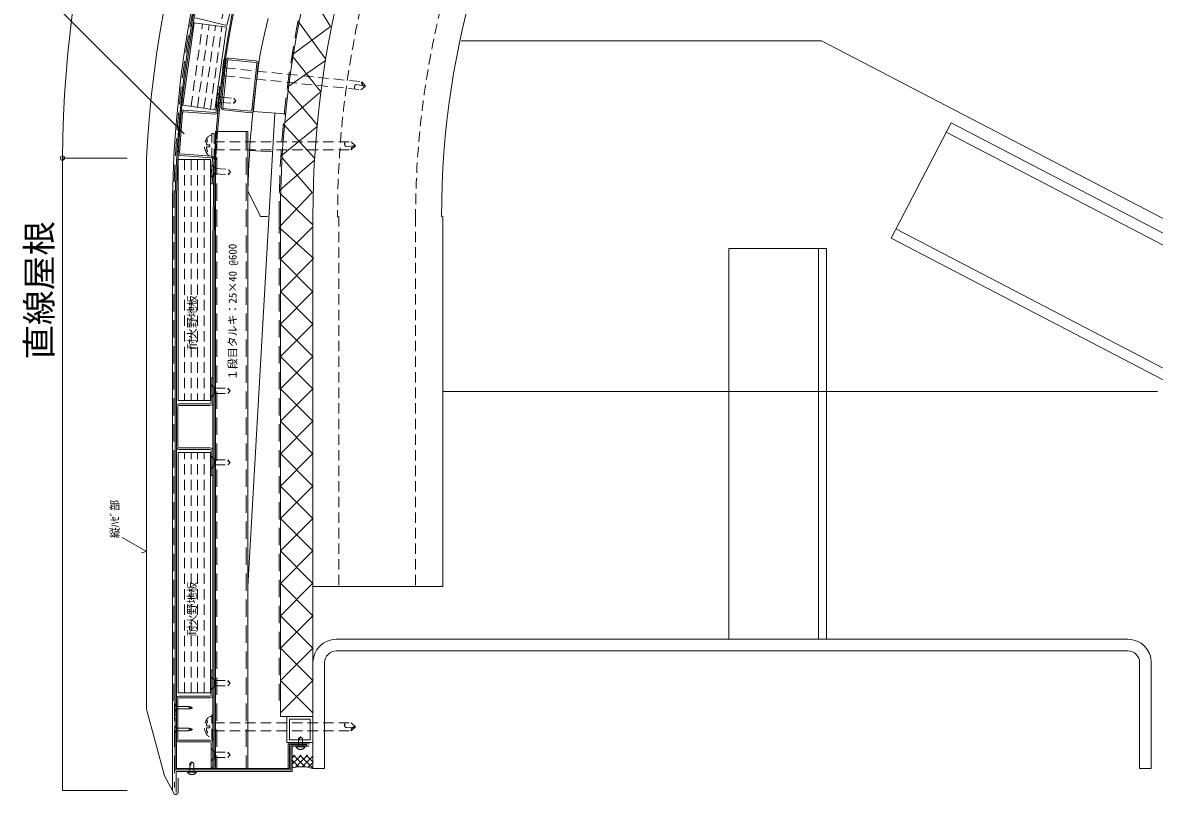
# Model space of a CAD drawing. Units: millimetres, scale not verified. Extents: x -873 to 873, y -615 to 615.
# Drawn here: x -524.9 to -133.2, y -262 to 5.3 of the extents above; entities that cross this region are included whole.
import ezdxf
from ezdxf.enums import TextEntityAlignment as Align

# ---------------------------------------------------------------- set-up
doc = ezdxf.new("R2010")
doc.units = ezdxf.units.MM
doc.header["$LTSCALE"] = 3
doc.header["$PDMODE"] = 32
doc.header["$PDSIZE"] = 1.5
doc.linetypes.add('DASHED1', pattern=[1.8, 1.2, -0.6])
doc.linetypes.add('DASHED2', pattern=[3, 2, -1])
doc.layers.add('0-0_0', color=4, linetype='Continuous', lineweight=18)
doc.styles.add('ＭＳ ゴシック', font='')
doc.styles.get('ＭＳ ゴシック').set_extended_font_data('MS Gothic')

msp = doc.modelspace()

# ---------------------------------------------------------------- linework, layer by layer
at = {"layer": '0-0_0', "linetype": 'DASHED1'}
for p, q in [((-446.311, 46.822), (-456.402, 4.817)), ((-466.645, -23.703), (-462.636, 4.817)), ((-464.416, -24.016), (-460.408, 4.504)), ((-462.188, -24.33), (-458.18, 4.191)), ((-459.96, -24.643), (-455.952, 3.878)), ((-468.879, -42.159), (-468.879, -125.552)), ((-466.629, -42.159), (-466.629, -125.552)), ((-464.379, -42.159), (-464.379, -125.552)), ((-462.129, -42.159), (-462.129, -125.552)), ((-415.464, -61.733), (-415.464, -189.983)), ((-388.899, -61.733), (-388.899, -189.983)), ((-468.879, -226.863), (-468.879, -143.613)), ((-466.629, -226.863), (-466.629, -143.613)), ((-464.379, -226.863), (-464.379, -143.613)), ((-462.129, -226.863), (-462.129, -143.613))]:
    msp.add_line(p, q, dxfattribs=at)
at = {"layer": '0-0_0', "color": 2}
for p, q in [((-444.123, 46.297), (-454.215, 4.292)), ((-469.541, -23.296), (-465.532, 5.224)), ((-465.153, 6.92), (-454.215, 4.292)), ((-469.541, -23.296), (-458.401, -24.862)), ((-471.201, -42.159), (-459.879, -42.159)), ((-471.129, -42.159), (-471.129, -125.552)), ((-459.879, -42.159), (-459.879, -125.552)), ((-459.879, -125.552), (-471.129, -125.552)), ((-471.129, -143.613), (-459.879, -143.613)), ((-471.129, -226.863), (-471.129, -143.613)), ((-459.879, -143.613), (-471.129, -143.613)), ((-459.879, -226.863), (-459.879, -143.613)), ((-459.879, -226.863), (-471.129, -226.863))]:
    msp.add_line(p, q, dxfattribs=at)
at = {"layer": '0-0_0'}
for p, q in [((-469.07, -33.239), (-521.167, 18.858)), ((-418.377, 3.892), (-426.608, 17.508)), ((-429.502, 5.566), (-420.051, -7.233)), ((-418.377, 3.892), (-431.176, -5.559)), ((-373.086, -0.983), (-248.378, -0.983)), ((-107.147, -74.597), (-248.378, -0.983)), ((-431.606, -6.204), (-421.722, -18.672)), ((-433.174, -17.01), (-420.154, -7.866)), ((-422.092, -18.948), (-434.214, -29.253)), ((-433.305, -18.04), (-423, -30.161)), ((-435.423, -40.814), (-423.06, -30.801)), ((-434.599, -29.927), (-423.884, -41.688)), ((-203.523, -29.437), (-224.322, -69.342)), ((-203.523, -29.437), (-85.977, -90.706)), ((-205.187, -32.63), (-85.977, -94.766)), ((-511.191, -41.6), (-511.191, -260.678)), ((-511.191, -41.624), (-488.781, -41.624)), ((-435.935, -52.76), (-423.922, -42.329)), ((-424.713, -53.551), (-435.144, -41.538)), ((-435.96, -53.798), (-424.466, -64.798)), ((-424.713, -53.551), (-435.713, -65.045)), ((-379.464, -61.733), (-379.464, -189.983)), ((-436.027, -65.755), (-424.163, -76.355)), ((-435.731, -76.669), (-424.46, -65.44)), ((-222.658, -66.149), (-85.977, -137.393)), ((-224.322, -69.342), (-85.977, -141.452)), ((-280.464, -72.983), (-280.464, -207.983)), ((-280.464, -72.983), (-246.714, -72.983)), ((-249.414, -72.983), (-249.414, -207.983)), ((-246.714, -72.983), (-246.714, -207.983)), ((-435.714, -76.653), (-424.464, -87.903)), ((-424.464, -76.653), (-435.714, -87.903)), ((-435.714, -87.875), (-424.464, -99.126)), ((-424.464, -87.875), (-435.714, -99.125)), ((-435.714, -99.098), (-424.464, -110.348)), ((-424.464, -99.098), (-435.714, -110.348)), ((-435.714, -110.321), (-424.464, -121.571)), ((-424.464, -110.321), (-435.714, -121.571)), ((-435.714, -121.544), (-424.464, -132.794)), ((-424.464, -121.544), (-435.714, -132.794)), ((-379.464, -122.483), (-132.107, -122.483)), ((-435.714, -132.767), (-424.464, -144.017)), ((-424.464, -132.767), (-435.714, -144.017)), ((-435.714, -143.99), (-424.464, -155.24)), ((-424.464, -143.99), (-435.714, -155.24)), ((-435.714, -155.213), (-424.464, -166.463)), ((-424.464, -155.213), (-435.714, -166.463)), ((-435.714, -166.435), (-424.464, -177.686)), ((-424.464, -166.435), (-435.714, -177.685)), ((-490.5, -173.027), (-482.064, -177.898)), ((-482.064, -177.898), (-483.75, -178.349)), ((-435.714, -177.658), (-424.464, -188.908)), ((-424.464, -177.658), (-435.714, -188.908)), ((-435.714, -188.881), (-424.464, -200.131)), ((-424.464, -188.881), (-435.714, -200.131)), ((-424.464, -189.983), (-379.464, -189.983)), ((-435.714, -200.104), (-424.464, -211.354)), ((-424.464, -200.104), (-435.714, -211.354)), ((-435.714, -211.327), (-424.464, -222.577)), ((-424.464, -211.327), (-435.714, -222.577)), ((-435.714, -222.55), (-424.464, -233.8)), ((-424.464, -222.55), (-435.714, -233.8)), ((-428.512, -248.38), (-431.65, -251.517)), ((-430.708, -248.38), (-431.65, -249.322)), ((-431.65, -250.15), (-429.354, -252.447)), ((-431.225, -248.38), (-427.132, -252.472)), ((-426.316, -248.38), (-430.517, -252.58)), ((-429.03, -248.38), (-424.518, -252.891)), ((-424.518, -248.776), (-428.156, -252.415)), ((-426.834, -248.38), (-424.518, -250.696)), ((-431.65, -252.346), (-431.274, -252.722)), ((-424.518, -250.972), (-426.148, -252.602)), ((-488.781, -260.678), (-511.191, -260.678))]:
    msp.add_line(p, q, dxfattribs=at)
at = {"layer": '0-0_0', "color": 6}
for p, q in [((-441.148, 1.807), (-439.996, 6.733)), ((-442.283, -3.299), (-441.148, 1.807)), ((-446.964, -189.983), (-437.631, -26.036)), ((-445.235, -25.504), (-433.909, -26.297)), ((-446.345, -38.957), (-438.398, -39.513)), ((-446.964, -53.013), (-442.563, -61.815)), ((-442.563, -61.815), (-440.126, -61.815)), ((-446.964, -189.983), (-446.964, -252.983)), ((-433.014, -244.513), (-433.014, -252.983)), ((-425.628, -244.513), (-433.014, -244.513)), ((-431.65, -245.306), (-431.65, -254.108)), ((-431.65, -245.306), (-425.866, -245.306)), ((-471.835, -261.298), (-471.835, -254.108)), ((-431.65, -254.108), (-471.835, -254.108)), ((-446.964, -252.983), (-433.014, -252.983))]:
    msp.add_line(p, q, dxfattribs=at)
at = {"layer": '0-0_0', "color": 7, "linetype": 'DASHED1'}
for p, q in [((-455.335, -7.447), (-456.2, -15.908)), ((-455.394, -15.991), (-454.529, -7.529)), ((-455.335, -7.447), (-454.529, -7.529)), ((-454.821, -10.39), (-407.553, -15.226)), ((-455.102, -13.13), (-407.833, -17.965)), ((-406.253, -16.743), (-407.554, -15.226)), ((-457.507, -19.23), (-457.83, -23.512)), ((-456.362, -20.563), (-457.507, -19.23)), ((-456.2, -15.908), (-455.394, -15.991)), ((-406.253, -16.743), (-409.524, -16.124)), ((-406.253, -16.743), (-407.834, -17.965)), ((-456.497, -22.366), (-457.83, -23.512)), ((-456.362, -20.563), (-456.497, -22.366)), ((-456.497, -22.366), (-451.99, -22.706)), ((-456.362, -20.563), (-451.854, -20.903)), ((-451.111, -21.866), (-451.99, -22.706)), ((-461.416, -35.068), (-460.924, -35.332)), ((-459.485, -33.117), (-458.675, -33.117)), ((-459.485, -41.623), (-459.485, -33.117)), ((-458.675, -33.117), (-458.675, -41.623)), ((-461.34, -36.995), (-460.185, -36.995)), ((-461.34, -37.746), (-460.185, -37.746)), ((-460.185, -37.746), (-460.185, -36.995)), ((-458.675, -35.994), (-411.16, -35.994)), ((-458.675, -38.747), (-411.16, -38.747)), ((-409.712, -37.37), (-413.029, -37.652)), ((-409.712, -37.37), (-411.161, -35.994)), ((-409.712, -37.37), (-411.161, -38.747)), ((-461.416, -39.673), (-460.924, -39.409)), ((-459.485, -41.623), (-458.675, -41.623)), ((-459.368, -43.91), (-459.691, -48.192)), ((-458.222, -45.243), (-459.368, -43.91)), ((-458.222, -45.243), (-458.358, -47.046)), ((-458.222, -45.243), (-453.715, -45.583)), ((-452.972, -46.545), (-453.851, -47.386)), ((-458.358, -47.046), (-459.691, -48.192)), ((-458.358, -47.046), (-453.851, -47.386)), ((-458.422, -121.354), (-459.665, -120.111)), ((-459.665, -124.404), (-459.665, -120.111)), ((-458.422, -121.354), (-453.902, -121.354)), ((-458.422, -123.161), (-458.422, -121.354)), ((-453.089, -122.258), (-453.902, -121.354)), ((-458.422, -123.161), (-459.665, -124.404)), ((-458.422, -123.161), (-453.902, -123.161)), ((-458.422, -146.104), (-459.665, -144.861)), ((-459.665, -149.154), (-459.665, -144.861)), ((-458.422, -147.911), (-459.665, -149.154)), ((-458.422, -146.104), (-453.902, -146.104)), ((-458.422, -147.911), (-458.422, -146.104)), ((-458.422, -147.911), (-453.902, -147.911)), ((-453.089, -147.008), (-453.902, -146.104)), ((-459.665, -225.654), (-459.665, -221.361)), ((-458.422, -222.604), (-459.665, -221.361)), ((-458.422, -224.411), (-458.422, -222.604)), ((-458.422, -222.604), (-453.902, -222.604)), ((-453.089, -223.508), (-453.902, -222.604)), ((-453.902, -223.056), (-453.089, -223.508)), ((-458.422, -224.411), (-459.665, -225.654)), ((-458.422, -224.411), (-453.902, -224.411)), ((-453.089, -223.508), (-453.902, -224.411)), ((-472.256, -230.689), (-472.256, -233.287)), ((-471.028, -231.566), (-467.769, -231.566)), ((-467.691, -232.409), (-471.028, -232.409)), ((-467.445, -231.481), (-467.458, -231.581)), ((-467.458, -231.581), (-467.217, -232.362)), ((-467.146, -232.452), (-467.217, -232.362)), ((-467.134, -232.346), (-467.146, -232.452)), ((-466.883, -231.621), (-466.898, -231.687)), ((-466.898, -231.687), (-466.729, -232.236)), ((-466.82, -231.71), (-466.883, -231.621)), ((-466.82, -231.71), (-466.665, -232.213)), ((-466.677, -232.289), (-466.729, -232.236)), ((-466.665, -232.213), (-466.677, -232.289)), ((-466.398, -231.819), (-466.409, -231.87)), ((-466.409, -231.87), (-466.345, -232.076)), ((-466.398, -231.819), (-466.346, -231.9)), ((-466.346, -231.9), (-466.299, -232.052)), ((-466.307, -232.113), (-466.345, -232.076)), ((-466.299, -232.052), (-466.307, -232.113)), ((-459.485, -242.874), (-459.485, -234.368)), ((-458.675, -234.368), (-458.675, -242.874)), ((-472.256, -238.205), (-472.256, -240.804)), ((-461.416, -236.318), (-460.924, -236.583)), ((-461.34, -238.246), (-460.185, -238.246)), ((-460.185, -238.996), (-460.185, -238.246)), ((-458.675, -237.244), (-411.16, -237.244)), ((-409.712, -238.621), (-413.029, -238.903)), ((-409.712, -238.621), (-411.161, -237.244)), ((-409.712, -238.621), (-411.161, -239.998)), ((-471.028, -239.082), (-467.769, -239.082)), ((-467.691, -239.925), (-471.028, -239.925)), ((-467.445, -238.997), (-467.458, -239.098)), ((-467.458, -239.098), (-467.217, -239.878)), ((-467.146, -239.968), (-467.217, -239.878)), ((-467.134, -239.863), (-467.146, -239.968)), ((-466.883, -239.137), (-466.898, -239.203)), ((-466.898, -239.203), (-466.729, -239.752)), ((-466.82, -239.226), (-466.883, -239.137)), ((-466.82, -239.226), (-466.665, -239.73)), ((-466.677, -239.806), (-466.729, -239.752)), ((-466.665, -239.73), (-466.677, -239.806)), ((-466.398, -239.335), (-466.409, -239.386)), ((-466.409, -239.386), (-466.345, -239.592)), ((-466.398, -239.335), (-466.346, -239.416)), ((-466.346, -239.416), (-466.299, -239.569)), ((-466.307, -239.629), (-466.345, -239.592)), ((-466.299, -239.569), (-466.307, -239.629)), ((-461.416, -240.924), (-460.924, -240.659)), ((-461.34, -238.996), (-460.185, -238.996)), ((-459.485, -242.874), (-458.675, -242.874)), ((-458.675, -239.998), (-411.16, -239.998)), ((-428.737, -242.036), (-429.394, -242.627)), ((-429.394, -245.52), (-429.394, -242.627)), ((-429.065, -243.268), (-429.065, -242.627)), ((-428.08, -245.52), (-428.08, -242.627)), ((-459.665, -250.404), (-459.665, -246.111)), ((-427.176, -245.52), (-430.297, -245.52)), ((-458.422, -249.161), (-459.665, -250.404)), ((-458.422, -247.354), (-453.902, -247.354)), ((-458.422, -249.161), (-453.902, -249.161)), ((-453.089, -248.258), (-453.902, -247.354)), ((-453.902, -247.806), (-453.089, -248.258)), ((-453.089, -248.258), (-453.902, -249.161)), ((-464.793, -254.235), (-467.913, -254.235)), ((-466.353, -250.751), (-467.01, -251.342)), ((-467.01, -254.235), (-467.01, -251.342)), ((-466.682, -251.983), (-466.682, -251.342)), ((-465.696, -254.235), (-465.696, -251.342))]:
    msp.add_line(p, q, dxfattribs=at)
at = {"layer": '0-0_0', "color": 3}
for p, q in [((-444.231, -8.539), (-453.723, -7.568)), ((-444.173, -8.002), (-453.574, -7.041)), ((-454.561, -7.844), (-456.21, -23.96)), ((-454.027, -7.929), (-455.676, -24.053)), ((-445.558, -25.074), (-443.906, -8.93)), ((-445.018, -25.105), (-443.369, -8.989)), ((-457.98, -25.499), (-457.331, -16.884)), ((-457.442, -25.54), (-456.792, -16.924)), ((-457.331, -16.884), (-456.792, -16.924)), ((-470.101, -25.849), (-471.15, -39.76)), ((-469.562, -25.89), (-470.611, -39.8)), ((-469.176, -25.558), (-458.407, -26.37)), ((-458.366, -25.831), (-469.136, -25.019)), ((-446.005, -25.909), (-455.406, -24.947)), ((-445.938, -25.373), (-455.388, -24.406)), ((-459.55, -41.537), (-470.32, -40.725)), ((-470.279, -40.186), (-459.51, -40.998)), ((-459.218, -41.923), (-459.868, -50.538)), ((-458.68, -41.963), (-459.33, -50.579)), ((-458.778, -45.661), (-459.125, -70.869)), ((-458.328, -45.668), (-458.675, -70.872)), ((-459.868, -50.538), (-459.33, -50.579)), ((-458.847, -50.712), (-458.397, -50.718)), ((-472.164, -61.733), (-472.164, -234.822)), ((-471.725, -61.733), (-471.725, -234.822)), ((-435.714, -60.676), (-435.714, -234.983)), ((-424.464, -62.013), (-424.464, -234.983)), ((-459.125, -70.869), (-459.125, -252.579)), ((-458.675, -70.872), (-458.675, -252.579)), ((-459.665, -117.758), (-459.665, -126.398)), ((-459.665, -117.758), (-459.125, -117.758)), ((-459.125, -117.758), (-459.125, -126.398)), ((-471.725, -141.608), (-471.725, -127.658)), ((-471.185, -141.608), (-471.185, -127.658)), ((-460.025, -126.758), (-470.825, -126.758)), ((-470.825, -127.298), (-460.025, -127.298)), ((-470.825, -141.968), (-460.025, -141.968)), ((-460.025, -142.508), (-470.825, -142.508)), ((-459.665, -142.868), (-459.665, -151.508)), ((-459.125, -142.868), (-459.125, -151.508)), ((-459.665, -151.508), (-459.125, -151.508)), ((-416.364, -208.263), (-142.314, -208.263)), ((-416.364, -212.313), (-142.314, -212.313)), ((-459.665, -219.008), (-459.125, -219.008)), ((-459.665, -227.648), (-459.665, -219.008)), ((-459.125, -227.648), (-459.125, -219.008)), ((-424.464, -216.363), (-424.464, -252.983)), ((-420.414, -216.363), (-420.414, -252.983)), ((-138.264, -216.363), (-138.264, -252.983)), ((-134.214, -216.363), (-134.214, -252.983)), ((-471.725, -242.921), (-471.725, -228.908)), ((-471.185, -242.858), (-471.185, -228.908)), ((-460.025, -228.008), (-470.825, -228.008)), ((-470.825, -228.548), (-460.025, -228.548)), ((-472.164, -234.822), (-471.725, -234.822)), ((-435.714, -234.983), (-424.464, -234.983)), ((-433.464, -234.983), (-433.464, -243.983)), ((-424.464, -234.983), (-433.464, -234.983)), ((-472.164, -235.433), (-472.164, -253.433)), ((-472.164, -235.433), (-471.714, -235.433)), ((-471.714, -235.433), (-471.714, -252.983)), ((-425.364, -235.883), (-425.364, -243.083)), ((-470.825, -243.218), (-460.025, -243.218)), ((-460.025, -243.758), (-470.825, -243.758)), ((-459.665, -244.118), (-459.665, -252.758)), ((-459.125, -244.118), (-459.125, -252.758)), ((-433.464, -243.983), (-424.464, -243.983)), ((-425.364, -243.083), (-432.564, -243.083)), ((-432.114, -245.199), (-432.114, -253.433)), ((-426.714, -245.199), (-432.114, -245.199)), ((-426.714, -244.749), (-426.714, -245.199)), ((-432.114, -253.433), (-472.164, -253.433)), ((-432.564, -252.983), (-471.714, -252.983)), ((-459.665, -252.758), (-459.125, -252.758)), ((-459.125, -252.579), (-458.675, -252.579)), ((-424.464, -252.983), (-420.414, -252.983)), ((-134.214, -252.983), (-138.264, -252.983))]:
    msp.add_line(p, q, dxfattribs=at)
at = {"layer": '0-0_0', "color": 7}
for p, q in [((-458.225, -32.471), (-458.225, -252.983)), ((-446.975, -32.471), (-458.225, -32.471)), ((-446.975, -32.471), (-446.975, -252.983)), ((-424.464, -62.013), (-424.464, -189.983)), ((-458.225, -252.983), (-446.964, -252.983))]:
    msp.add_line(p, q, dxfattribs=at)
at = {"layer": '0-0_0', "color": 7, "linetype": 'DASHED2'}
for p, q in [((-457.685, -32.471), (-457.685, -252.983)), ((-447.515, -32.471), (-447.515, -252.983))]:
    msp.add_line(p, q, dxfattribs=at)
at = {"layer": '0-0_0', "color": 5}
for p, q in [((-482.064, -41.6), (-482.064, -232.455)), ((-473.064, -54.793), (-473.064, -260.716)), ((-475.864, -255.596), (-482.064, -232.455)), ((-473.064, -260.678), (-475.864, -255.596)), ((-471.099, -256.339), (-471.1, -261.411)), ((-472.443, -261.791), (-473.064, -260.716)), ((-472.112, -261.983), (-472.443, -261.791)), ((-472.112, -261.983), (-471.662, -261.983)), ((-471.662, -261.983), (-471.429, -261.848)), ((-471.429, -261.848), (-471.265, -261.683)), ((-471.265, -261.683), (-471.16, -261.502)), ((-471.16, -261.502), (-471.1, -261.277))]:
    msp.add_line(p, q, dxfattribs=at)
at = {"layer": '0-0_0', "linetype": 'DASHED2'}
for p, q in [((-472.614, -61.733), (-472.614, -229.871)), ((-436.164, -61.733), (-436.164, -229.43)), ((-472.368, -230.63), (-472.164, -229.871)), ((-472.368, -230.63), (-472.368, -259.594))]:
    msp.add_line(p, q, dxfattribs=at)
at = {"layer": '0-0_0', "color": 2}
msp.add_lwpolyline([(-458.401, -24.862), (-454.392, 3.658), (-465.532, 5.224)], dxfattribs=at)
at = {"layer": '0-0_0', "color": 7, "linetype": 'DASHED1'}
for points in [[(-451.956, -22.255), (-451.111, -21.866), (-451.854, -20.903)], [(-453.817, -46.935), (-452.972, -46.545), (-453.715, -45.583)], [(-453.902, -121.806), (-453.089, -122.258), (-453.902, -123.161)], [(-453.902, -146.556), (-453.089, -147.008), (-453.902, -147.911)], [(-467.445, -231.481), (-467.367, -231.592), (-467.134, -232.346)], [(-467.445, -238.997), (-467.367, -239.108), (-467.134, -239.863)], [(-429.065, -242.627), (-428.737, -242.036), (-428.08, -242.627)], [(-458.422, -249.161), (-458.422, -247.354), (-459.665, -246.111)], [(-466.682, -251.342), (-466.353, -250.751), (-465.696, -251.342)]]:
    msp.add_lwpolyline(points, dxfattribs=at)
at = {"layer": '0-0_0', "color": 3}
for points in [[(-425.364, -235.883), (-432.564, -235.883), (-432.564, -243.083)], [(-426.714, -244.749), (-432.564, -244.749), (-432.564, -252.983)]]:
    msp.add_lwpolyline(points, dxfattribs=at)
at = {"layer": '0-0_0'}
for centre, radius, start, end in [((-95.214, -45.158), 415.992, 116.4612, 179.51323), ((-86.964, -61.733), 292.947, 111.91514, 180.05482)]:
    msp.add_arc(centre, radius, start, end, dxfattribs=at)
at = {"layer": '0-0_0', "color": 5}
for radius, start, end in [(395.613, 110.20852, 177.08304), (386.163, 114.91657, 178.96666)]:
    msp.add_arc((-86.964, -61.733), radius, start, end, dxfattribs=at)
at = {"layer": '0-0_0', "linetype": 'DASHED2'}
for radius, start in [(385.661, 114.50464), (349.2, 115.66119)]:
    msp.add_arc((-86.964, -61.733), radius, start, 180, dxfattribs=at)
at = {"layer": '0-0_0', "color": 3}
for centre, radius, start, end in [((-86.964, -61.733), 385.211, 114.50464, 180), ((-86.964, -61.733), 384.761, 114.50464, 180), ((-86.964, -61.733), 372.161, 113.75923, 177.525), ((-86.964, -61.733), 371.711, 114.02727, 177.525), ((-86.964, -61.733), 348.75, 115.66119, 180), ((-86.964, -61.733), 337.5, 115.66119, 180.04758), ((-453.666, -7.936), 0.9, 84.15942, 174.15942), ((-453.666, -7.936), 0.36, 84.15942, 174.15942), ((-444.265, -8.898), 0.36, 354.15942, 84.15942), ((-444.265, -8.898), 0.9, 354.15942, 84.15942), ((-469.203, -25.917), 0.9, 85.68803, 175.68803), ((-469.203, -25.917), 0.36, 85.68803, 175.68803), ((-458.339, -25.472), 0.9, 265.68803, 355.68803), ((-458.339, -25.472), 0.36, 265.68803, 355.68803), ((-455.314, -24.052), 0.9, 174.15942, 264.15942), ((-455.314, -24.052), 0.36, 174.15942, 264.15942), ((-445.913, -25.013), 0.9, 264.15942, 354.15942), ((-445.913, -25.013), 0.36, 264.15942, 354.15942), ((-470.252, -39.827), 0.9, 175.68803, 265.68803), ((-470.252, -39.827), 0.36, 175.68803, 265.68803), ((-459.577, -41.896), 0.36, 355.68803, 85.68803), ((-459.577, -41.896), 0.9, 355.68803, 85.68803), ((-470.825, -127.658), 0.9, 90, 180), ((-470.825, -127.658), 0.36, 90, 180), ((-460.025, -126.398), 0.36, 270, 360), ((-460.025, -126.398), 0.9, 270, 360), ((-470.825, -141.608), 0.9, 180, 270), ((-470.825, -141.608), 0.36, 180, 270), ((-460.025, -142.868), 0.9, 360, 90), ((-460.025, -142.868), 0.36, 360, 90), ((-416.364, -216.363), 8.1, 90, 180), ((-142.314, -216.363), 8.1, 0, 90), ((-416.364, -216.363), 4.05, 90, 180), ((-142.314, -216.363), 4.05, 0, 90), ((-470.825, -228.908), 0.9, 90, 180), ((-470.825, -228.908), 0.36, 90, 180), ((-460.025, -227.648), 0.9, 270, 360), ((-460.025, -227.648), 0.36, 270, 360), ((-470.825, -242.858), 0.9, 180, 270), ((-470.825, -242.858), 0.36, 180, 270), ((-460.025, -244.118), 0.9, 360, 90), ((-460.025, -244.118), 0.36, 360, 90), ((-428.399, -265.919), 13.507, 73.3, 103.9271)]:
    msp.add_arc(centre, radius, start, end, dxfattribs=at)
at = {"layer": '0-0_0', "linetype": 'DASHED1'}
for radius in [328.947, 301.935]:
    msp.add_arc((-86.964, -61.733), radius, 111.91514, 180.05482, dxfattribs=at)
at = {"layer": '0-0_0', "color": 7}
msp.add_arc((-86.964, -61.733), 337.5, 115.66119, 180.04758, dxfattribs=at)
at = {"layer": '0-0_0', "color": 6}
msp.add_arc((-87.071, -61.819), 360, 170.64463, 178.59826, dxfattribs=at)
at = {"layer": '0-0_0', "color": 7, "linetype": 'DASHED1'}
for centre, radius, start, end in [((-406.365, -15.521), 1.226, 166.02322, 275.1966), ((-408.82, -17.173), 1.263, 123.92884, 207.20148), ((-412.222, -36.681), 1.263, 146.95793, 230.23058), ((-409.948, -38.574), 1.226, 78.96281, 188.1362), ((-472.206, -230.689), 0.0506, 0, 180), ((-471.028, -230.406), 1.161, 193.51691, 270), ((-472.206, -233.287), 0.0506, 180, 0), ((-471.028, -233.571), 1.161, 90, 166.48308), ((-467.769, -234.763), 3.197, 84.42427, 90), ((-467.769, -229.213), 3.197, 271.40039, 279.92961), ((-467.769, -234.763), 3.197, 74.19508, 82.77502), ((-467.769, -229.213), 3.197, 281.45129, 288.98346), ((-467.769, -234.763), 3.197, 64.82358, 72.7417), ((-467.769, -229.213), 3.197, 290.19421, 296.43826), ((-467.769, -234.763), 3.197, 60.23297, 63.58453), ((-467.769, -229.213), 3.197, 297.35883, 299.76701), ((-472.206, -238.205), 0.0506, 0, 180), ((-471.028, -237.922), 1.161, 193.51691, 270), ((-412.222, -237.932), 1.263, 146.95793, 230.23058), ((-409.948, -239.825), 1.226, 78.96281, 188.1362), ((-472.206, -240.804), 0.0506, 180, 0), ((-471.028, -241.087), 1.161, 90, 166.48308), ((-467.769, -242.28), 3.197, 84.42427, 90), ((-467.769, -236.729), 3.197, 271.40039, 279.92961), ((-467.769, -242.28), 3.197, 74.19508, 82.77502), ((-467.769, -236.729), 3.197, 281.45129, 288.98346), ((-467.769, -242.28), 3.197, 64.82358, 72.7417), ((-467.769, -236.729), 3.197, 290.19421, 296.43826), ((-467.769, -242.28), 3.197, 60.23297, 63.58453), ((-467.769, -236.729), 3.197, 297.35883, 299.76701), ((-428.737, -244.624), 1.799, 209.86282, 330.13716), ((-466.353, -253.339), 1.799, 209.86282, 330.13716)]:
    msp.add_arc(centre, radius, start, end, dxfattribs=at)
for centre, major_axis, start_param, end_param in [((-459.485, -37.37), (0, -3.645), 3.1415927, 6.2831853), ((-458.842, -37.37), (0, 3.645), 0.977485, 1.4676843), ((-458.842, -37.37), (0, -3.645), 4.815501, 5.3057003), ((-459.485, -238.621), (0, -3.645), 3.1415927, 6.2831853), ((-458.842, -238.621), (0, 3.645), 0.977485, 1.4676843), ((-458.842, -238.621), (0, -3.645), 4.815501, 5.3057003)]:
    msp.add_ellipse(centre, major_axis=major_axis, ratio=0.6888, start_param=start_param, end_param=end_param, dxfattribs=at)
at = {"layer": '0-0_0'}
msp.add_point((-511.191, -41.624), dxfattribs=at)

# ---------------------------------------------------------------- texts
at = {"layer": '0-0_0', "style": 'ＭＳ ゴシック'}
msp.add_text('直線屋根', height=8.798, rotation=90, dxfattribs=at).set_placement((-512.191, -111.402), align=Align.BOTTOM_LEFT)
at = {"layer": '0-0_0', "color": 7, "style": 'ＭＳ ゴシック'}
for s, p in [('１段目タルキ：25×40 @600', (-450.036, -118.491)), ('耐火野地板', (-464.101, -108.063)), ('縦ﾊｾﾞ部', (-490.783, -173.237)), ('耐火野地板', (-464.101, -207.23))]:
    msp.add_text(s, height=2.771, rotation=90, dxfattribs=at).set_placement(p, align=Align.BOTTOM_LEFT)

doc.saveas('drawing.dxf')
